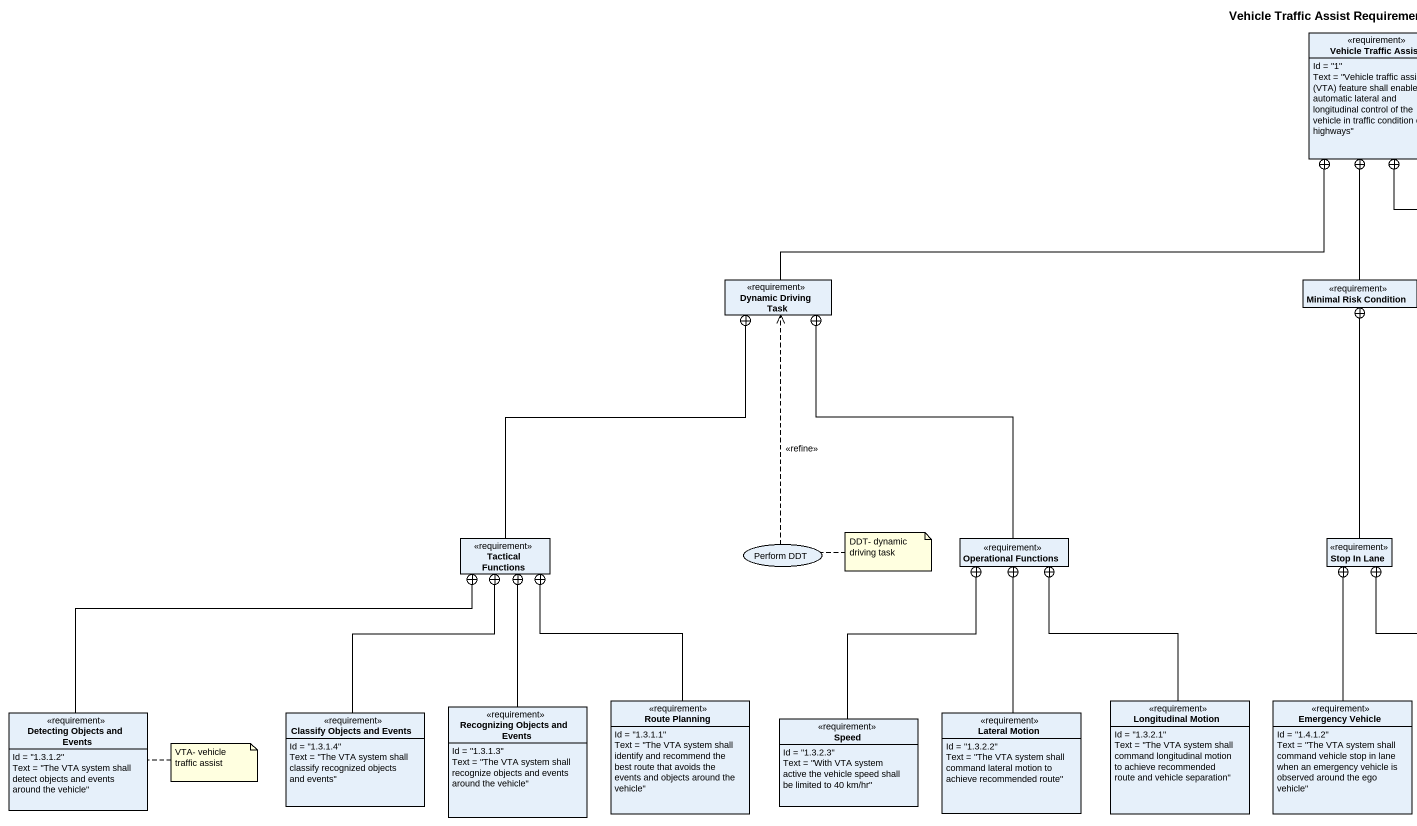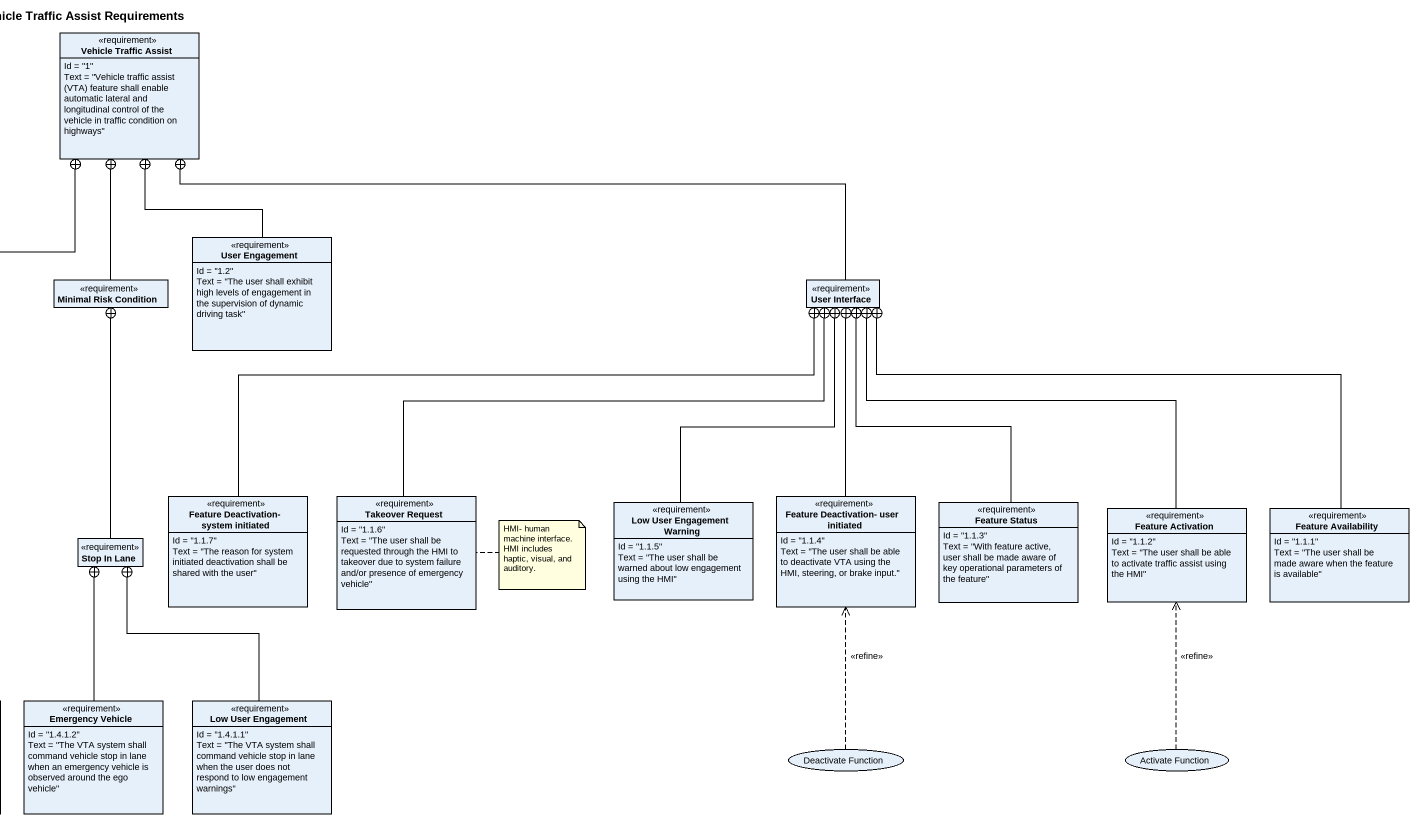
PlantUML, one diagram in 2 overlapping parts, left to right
@startuml
title Vehicle Traffic Assist Requirements
allowmixing
hide circle
hide empty members
class "Vehicle Traffic Assist" as Vehicle_Traffic_Assist <<requirement>> {
  Id = "1"
  {field} Text = "Vehicle traffic assist (VTA) feature shall enable automatic lateral and longitudinal control of the vehicle in traffic condition on highways"
}
class "User Engagement" as User_Engagement <<requirement>> {
  Id = "1.2"
  Text = "The user shall exhibit high levels of engagement in the supervision of dynamic driving task"
}
class "Dynamic Driving Task" as Dynamic_Driving_Task <<requirement>>
class "Minimal Risk Condition" as Minimal_Risk_Condition <<requirement>>
class "User Interface" as User_Interface <<requirement>>
class "Feature Deactivation- system initiated" as Feature_Deactivation_system <<requirement>> {
  Id = "1.1.7"
  Text = "The reason for system initiated deactivation shall be shared with the user"
}
class "Takeover Request" as Takeover_Request <<requirement>> {
  Id = "1.1.6"
  Text = "The user shall be requested through the HMI to takeover due to system failure and/or presence of emergency vehicle"
}
class "Low User Engagement Warning" as Low_User_Engagement_Warning <<requirement>> {
  Id = "1.1.5"
  Text = "The user shall be warned about low engagement using the HMI"
}
class "Feature Deactivation- user initiated" as Feature_Deactivation_user <<requirement>> {
  Id = "1.1.4"
  Text = "The user shall be able to deactivate VTA using the HMI, steering, or brake input."
}
class "Feature Status" as Feature_Status <<requirement>> {
  Id = "1.1.3"
  Text = "With feature active, user shall be made aware of key operational parameters of the feature"
}
class "Tactical Functions" as Tactical_Functions <<requirement>>
usecase "Perform DDT" as Perform_DDT
class "Operational Functions" as Operational_Functions <<requirement>>
class "Stop In Lane" as Stop_In_Lane <<requirement>>
class "Feature Activation" as Feature_Activation <<requirement>> {
  Id = "1.1.2"
  Text = "The user shall be able to activate traffic assist using the HMI"
}
class "Feature Availability" as Feature_Availability <<requirement>> {
  Id = "1.1.1"
  Text = "The user shall be made aware when the feature is available"
}
class "Detecting Objects and Events" as Detecting_Objects_and_Events <<requirement>> {
  Id = "1.3.1.2"
  Text = "The VTA system shall detect objects and events around the vehicle"
}
class "Classify Objects and Events" as Classify_Objects_and_Events <<requirement>> {
  Id = "1.3.1.4"
  Text = "The VTA system shall classify recognized objects and events"
}
class "Recognizing Objects and Events" as Recognizing_Objects_and <<requirement>> {
  Id = "1.3.1.3"
  Text = "The VTA system shall recognize objects and events around the vehicle"
}
class "Route Planning" as Route_Planning <<requirement>> {
  Id = "1.3.1.1"
  Text = "The VTA system shall identify and recommend the best route that avoids the events and objects around the vehicle"
}
class Speed <<requirement>> {
  Id = "1.3.2.3"
  Text = "With VTA system active the vehicle speed shall be limited to 40 km/hr"
}
class "Lateral Motion" as Lateral_Motion <<requirement>> {
  Id = "1.3.2.2"
  Text = "The VTA system shall command lateral motion to achieve recommended route"
}
class "Longitudinal Motion" as Longitudinal_Motion <<requirement>> {
  Id = "1.3.2.1"
  Text = "The VTA system shall command longitudinal motion to achieve recommended route and vehicle separation"
}
class "Emergency Vehicle" as Emergency_Vehicle <<requirement>> {
  Id = "1.4.1.2"
  Text = "The VTA system shall command vehicle stop in lane when an emergency vehicle is observed around the ego vehicle"
}
class "Low User Engagement" as Low_User_Engagement <<requirement>> {
  Id = "1.4.1.1"
  Text = "The VTA system shall command vehicle stop in lane when the user does not respond to low engagement warnings"
}
usecase "Deactivate Function" as Deactivate_Function
usecase "Activate Function" as Activate_Function
User_Engagement -up-+ Vehicle_Traffic_Assist
Dynamic_Driving_Task -right-+ Vehicle_Traffic_Assist
Minimal_Risk_Condition -up-+ Vehicle_Traffic_Assist
User_Interface -left-+ Vehicle_Traffic_Assist
Feature_Deactivation_system -right-+ User_Interface
Takeover_Request -right-+ User_Interface
Low_User_Engagement_Warning -up-+ User_Interface
Feature_Deactivation_user -up-+ User_Interface
Feature_Status -up-+ User_Interface
Tactical_Functions -up-+ Dynamic_Driving_Task
Perform_DDT .up.> Dynamic_Driving_Task : <<refine>>
Operational_Functions -up-+ Dynamic_Driving_Task
Stop_In_Lane -up-+ Minimal_Risk_Condition
Feature_Activation -up-+ User_Interface
Feature_Availability -left-+ User_Interface
Detecting_Objects_and_Events -right-+ Tactical_Functions
Classify_Objects_and_Events -up-+ Tactical_Functions
Recognizing_Objects_and -up-+ Tactical_Functions
Route_Planning -up-+ Tactical_Functions
Speed -up-+ Operational_Functions
Lateral_Motion -up-+ Operational_Functions
Longitudinal_Motion -up-+ Operational_Functions
Emergency_Vehicle -up-+ Stop_In_Lane
Low_User_Engagement -up-+ Stop_In_Lane
Deactivate_Function .up.> Feature_Deactivation_user : <<refine>>
Activate_Function .up.> Feature_Activation : <<refine>>
note right of Perform_DDT : DDT- dynamic driving task
note right of Takeover_Request
  HMI- human machine interface.
  HMI includes haptic, visual, and auditory.
end note
note right of Detecting_Objects_and_Events : VTA- vehicle traffic assist
@enduml
